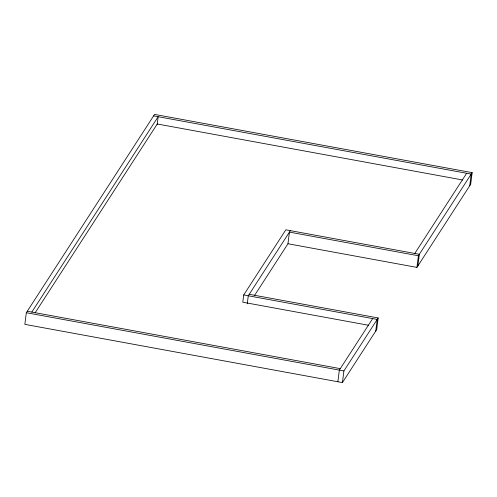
<?xml version="1.0" encoding="UTF-8"?>
<svg xmlns="http://www.w3.org/2000/svg" width="497" height="497" viewBox="0 0 497 497"><rect width="100%" height="100%" fill="white"/><g stroke="black" fill="none" stroke-linecap="round" stroke-linejoin="round"><path stroke-width="0.75" d="M254.452 295.585L287.974 243.754L416.927 267.398L470.678 184.288L472.15 172.639L154.573 114.409L26.322 312.712L24.85 324.361L342.427 382.591L376.701 329.598L378.174 317.95L249.221 294.305M157.164 124.716L158.176 116.708L31.82 312.085M417.871 265.938L419.344 254.29L285.837 229.813L243.723 294.938L242.803 302.213L368.699 325.299M247.264 303.779L248.27 295.771L290.391 230.645M287.974 243.754L289.44 232.111L418.393 255.756L472.15 172.639M337.873 381.758L339.345 370.11L372.675 318.583M342.427 382.591L343.899 370.948L378.174 317.95M375.751 331.064L377.223 319.416L243.723 294.938M416.927 267.398L418.393 255.756M469.733 185.748L471.199 174.105L153.623 115.876M35.113 312.849L157.257 123.989L462.676 179.989M414.79 253.458L466.652 173.273M27.267 311.252L340.296 368.644M26.322 312.712L343.899 370.948"/></g></svg>
